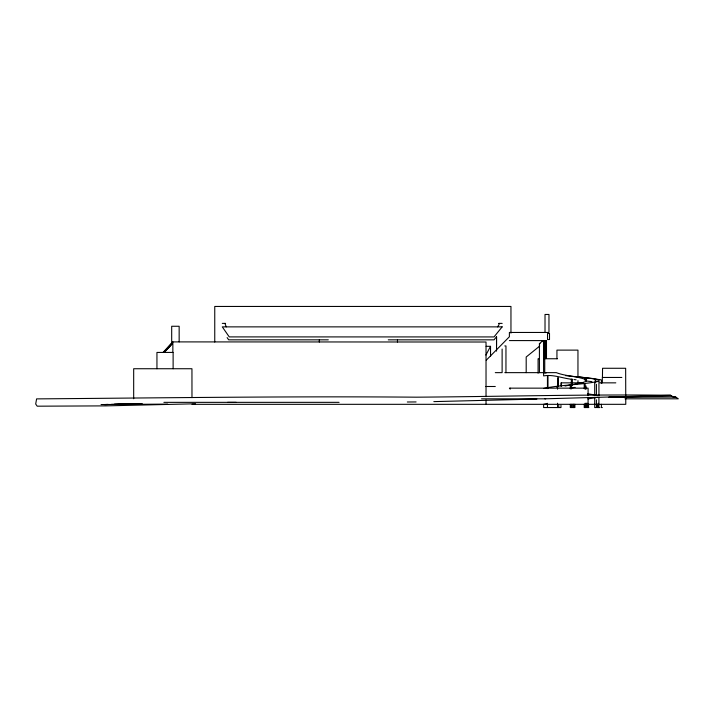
<?xml version="1.0" encoding="UTF-8"?>
<svg xmlns="http://www.w3.org/2000/svg" width="714" height="714" viewBox="0 0 714 714"><rect width="100%" height="100%" fill="white"/><g stroke="black" fill="none" stroke-linecap="round" stroke-linejoin="round"><path stroke-width="1.07" d="M486.029 404.32L486.029 399.938M486.029 396.654L486.029 342.015L171.69 341.899L171.69 326.262L179.152 326.262L179.152 341.899M496.533 345.763L496.533 336.74L494.026 339.837L388.264 339.837M602.446 377.456L602.562 368.272L625.651 368.272L625.776 404.32L191.977 404.32M485.913 355.054L490.536 346.326L486.136 346.326M497.587 326.869L499.041 324.611L499.041 323.388M163.078 352.43L171.806 342.979M163.319 352.43L172.047 342.979M163.56 352.43L172.288 342.979M163.809 352.43L172.511 342.979M164.05 352.43L172.056 343.764M164.291 352.43L172.297 343.764M486.243 360.213L509.385 336.767L509.385 332.456L548.334 332.456M545.094 341.836L546.487 340.605L546.487 358.285M539.409 372.646L539.409 343.693L542.899 340.605M543.202 341.836L544.737 340.605L544.737 372.646M543.782 341.836L545.291 340.605L545.317 358.285M539.739 346.049L526.191 357L526.191 372.646M544.818 341.944L546.513 340.578L545.871 340.605M565.015 386.015L582.205 382.722L586.399 381.285L586.551 379.848C576.858 375.983 566.024 376.394 556.295 372.646L504.78 372.646M543.622 388.478C561.784 384.551 580.598 385.087 598.778 381.285L599.073 379.848L591.924 378.402L565.542 375.626M546.683 403.705L543.622 404.32L543.622 407.551L560.963 407.551L560.963 405.391M597.689 397.323L587.908 398.921M570.861 387.925L575.109 387.399M195.556 403.785L105.663 405.882L37.19 406.186L35.7 404.035L36.601 398.885C163.185 397.894 289.768 396.136 416.378 397.18C501.121 396.591 585.828 394.182 670.58 395.27L673.159 397.038L675.703 397.038L678.3 398.814L624.982 398.814M670.58 395.27L544.862 398.814M536.874 399.064L433.835 401.616M103.619 404.552L107.805 404.472L104.476 404.552M111.357 404.365L136.776 403.758M608.426 397.296L671.678 395.77M105.333 404.552L108.662 404.481M114.204 404.365L141.916 403.776M114.418 404.347L142.024 403.767M407.319 402L416.092 401.946M101.049 404.552L167.638 404.115M609.274 397.296L675.703 397.038M222.286 323.388L225.579 323.388M498.818 323.388L502.156 323.388M548.691 333.465L547.531 333.465L547.531 339.561L548.691 339.561M328.306 339.837L228.667 339.837L227.114 337.606M509.385 340.578L545.317 340.605M539.409 343.693L540.025 343.693M504.78 345.942L505.958 345.942L505.958 372.646M538.624 358.749L538.088 358.749L538.088 373.199M544.166 358.749L557.473 358.749M495.293 372.646L502.12 372.646L502.12 349.039M621.849 377.456L602.339 377.456L602.339 382.847M597.163 379.848L597.698 379.848M598.939 381.285L598.939 395.511M601.393 381.285L601.393 383.472M595.244 382.722L594.708 382.722L594.708 395.681M583.383 382.847L561.168 382.847L561.168 386.069M599.867 382.847L615.816 382.847M571.352 385.605L570.316 385.605L570.316 388.898M485.77 386.497L495.293 386.497M556.67 387.042L557.554 387.042L557.554 389.201M509.385 388.148L588.086 388.148L588.086 395.69M546.951 388.478L547.451 388.478M481.548 398.831L545.719 398.823M227.561 402.348L339.07 402.339M163.89 402.348L236.209 402.348M572.735 407.551L574.904 407.551L574.895 404.258M586.301 407.551L584.239 407.551L584.239 404.213M588.818 407.551L586.676 407.551L586.676 403.231M599.858 407.551L597.163 407.551L597.163 404.231M602.339 407.551L601.393 407.551L601.411 404.267M577.51 376.653L601.259 379.848L601.545 381.285M586.649 381.044L591.924 381.642M587.711 393.762L599.073 395.681M571.834 379.286C562.284 378.313 553.421 374.216 543.622 375.885L543.515 340.605M573.958 379.545L576.082 379.803M543.907 372.646L546.094 373.056M577.581 376.965L579.607 377.376M226.204 326.869L224.964 323.388M598.912 397.698L598.939 407.551M598.234 403.231L598.234 407.551M596.413 384.275L596.413 395.36M596.413 399.795L596.413 407.551L594.708 407.551L594.708 397.841M595.735 382.061L595.735 379.848L595.235 379.848L595.235 382.061M588.532 404.213L588.532 407.551M588.086 397.85L588.086 404.32M587.586 403.231L587.649 407.551M586.024 380.562L586.024 378.402L585.141 378.402L585.141 380.562M586.024 385.962L586.024 389.201M586.024 403.231L586.024 407.551M585.141 389.201L585.141 384.168L584.239 384.168L584.239 388.621M585.141 403.231L585.141 407.551M577.956 377.394L577.956 350.119L556.938 350.119L556.938 358.749M577.956 380.669L577.956 382.847M573.86 404.258L573.86 407.551M573.779 404.276L573.779 407.551M572.378 379.152L572.378 385.703M572.378 404.276L572.378 407.551L570.308 407.551L570.316 404.258M571.343 379.152L571.352 388.898M571.352 404.258L571.343 407.551M561.249 382.847L561.249 386.069M558.776 405.4L558.776 407.551M558.455 377.733L558.455 386.569M557.545 377.733L557.545 386.569M557.554 403.231L557.554 407.551M549.503 333.465L549.503 339.561M548.968 332.456L548.968 314.463L545.014 314.463L545.014 332.456M547.986 376.314L547.986 388.586M547.451 376.314L547.451 388.586M547.451 403.312L547.451 407.551M510.956 333.143L510.956 306.449L214.753 306.449L214.753 342.033M510.171 388.148L510.171 389.219M496.533 336.74L496.533 351.145M490.536 346.326L490.536 356.5M397.475 339.837L397.475 342.033M319.319 339.837L319.319 342.033M191.977 397.627L191.95 368.736L133.679 368.736L133.679 398.76M173.118 368.736L173.118 352.43L156.946 352.43L156.946 368.736M172.859 341.899L172.859 352.43M502.156 326.869L494.026 336.928L229.248 336.901L222.286 326.869L502.156 326.869"/></g></svg>
